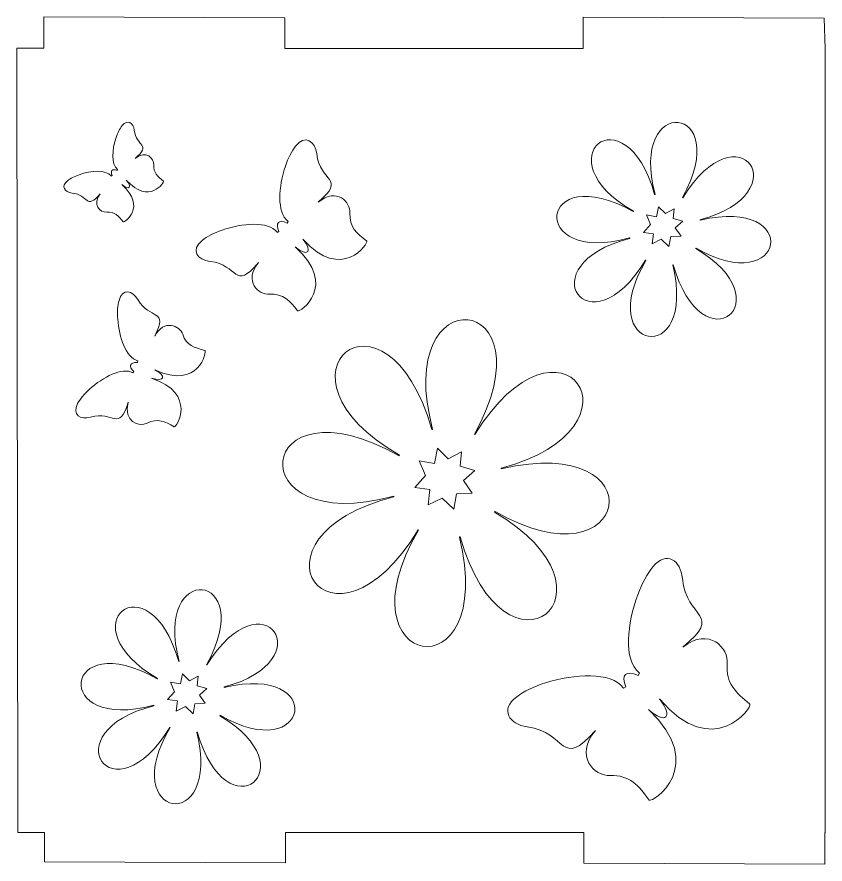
# Model space of a CAD drawing. Header units: centimetres. Extents: x -44.2 to 7.1, y -12.2 to 8.3.
# Drawn here: x -8.71 to -1, y -12.15 to -4.07 of the extents above; entities that cross this region are included whole.
import ezdxf

# ---------------------------------------------------------------- set-up
doc = ezdxf.new("R2010")
doc.units = ezdxf.units.CM
doc.header["$MEASUREMENT"] = 0
doc.layers.add('layer 1', color=7, linetype='Continuous')

msp = doc.modelspace()

# ---------------------------------------------------------------- linework, layer by layer
at = {"layer": 'layer 1', "color": 250, "lineweight": 9}
for points, knots in [([(-3.30779, -4.07278), (-3.30779, -4.07278), (-3.30907, -4.37178), (-3.30907, -4.37178), (-3.30907, -4.37178), (-3.30907, -4.37178), (-6.15711, -4.37178), (-6.15711, -4.37178), (-6.15711, -4.37178), (-6.15711, -4.37178), (-6.15587, -4.08153), (-6.15587, -4.08153), (-6.15587, -4.08153), (-6.15587, -4.08153), (-8.45585, -4.07171), (-8.45585, -4.07171), (-8.45585, -4.07171), (-8.45585, -4.07171), (-8.45714, -4.37071), (-8.45714, -4.37071), (-8.45714, -4.37071), (-8.45714, -4.37071), (-8.7138, -4.37071), (-8.7138, -4.37071), (-8.7138, -4.37071), (-8.7138, -4.37071), (-8.705, -11.85), (-8.705, -11.85), (-8.705, -11.85), (-8.705, -11.85), (-8.45056, -11.85), (-8.45056, -11.85), (-8.45056, -11.85), (-8.45056, -11.85), (-8.45177, -12.13016), (-8.45177, -12.13016), (-8.45177, -12.13016), (-8.45177, -12.13016), (-6.15178, -12.13998), (-6.15178, -12.13998), (-6.15178, -12.13998), (-6.15178, -12.13998), (-6.15178, -12.13016), (-6.15178, -12.13016), (-6.15178, -12.13016), (-6.15178, -12.13016), (-6.15054, -11.85), (-6.15054, -11.85), (-6.15054, -11.85), (-6.15054, -11.85), (-3.30245, -11.85), (-3.30245, -11.85), (-3.30245, -11.85), (-3.30245, -11.85), (-3.3037, -12.14273), (-3.3037, -12.14273), (-3.3037, -12.14273), (-3.3037, -12.14273), (-1.00372, -12.15255), (-1.00372, -12.15255), (-1.00372, -12.15255), (-1.00372, -12.15255), (-1.00372, -12.14273), (-1.00372, -12.14273), (-1.00372, -12.14273), (-1.00372, -12.14273), (-1.00245, -11.85355), (-1.00245, -11.85355), (-1.00245, -11.85355), (-1.00245, -11.85355), (-1, -11.85), (-1, -11.85), (-1, -11.85), (-1, -11.85), (-1, -5.93122), (-1, -5.93122), (-1, -5.93122), (-1, -5.93122), (-1, -4.375), (-1, -4.375), (-1, -4.375), (-1, -4.375), (-1.00782, -4.0826), (-1.00782, -4.0826), (-1.00782, -4.0826), (-1.00782, -4.0826), (-3.30779, -4.07278), (-3.30779, -4.07278)], [0, 0, 0, 0, 0.0434783, 0.0434783, 0.0434783, 0.0434783, 0.0869565, 0.0869565, 0.0869565, 0.0869565, 0.1304348, 0.1304348, 0.1304348, 0.1304348, 0.173913, 0.173913, 0.173913, 0.173913, 0.2173913, 0.2173913, 0.2173913, 0.2173913, 0.2608696, 0.2608696, 0.2608696, 0.2608696, 0.3043478, 0.3043478, 0.3043478, 0.3043478, 0.3478261, 0.3478261, 0.3478261, 0.3478261, 0.3913043, 0.3913043, 0.3913043, 0.3913043, 0.4347826, 0.4347826, 0.4347826, 0.4347826, 0.4782609, 0.4782609, 0.4782609, 0.4782609, 0.5217391, 0.5217391, 0.5217391, 0.5217391, 0.5652174, 0.5652174, 0.5652174, 0.5652174, 0.6086957, 0.6086957, 0.6086957, 0.6086957, 0.6521739, 0.6521739, 0.6521739, 0.6521739, 0.6956522, 0.6956522, 0.6956522, 0.6956522, 0.7391304, 0.7391304, 0.7391304, 0.7391304, 0.7826087, 0.7826087, 0.7826087, 0.7826087, 0.826087, 0.826087, 0.826087, 0.826087, 0.8695652, 0.8695652, 0.8695652, 0.8695652, 0.9130435, 0.9130435, 0.9130435, 0.9130435, 1, 1, 1, 1]), ([(-2.70959, -6.39351), (-3.22736, -7.26328), (-2.21206, -7.44159), (-2.45411, -6.43626), (-2.45411, -6.43626), (-2.45281, -6.43597), (-2.45152, -6.43565), (-2.45023, -6.43535), (-2.45023, -6.43535), (-2.16731, -7.42534), (-1.37805, -6.78217), (-2.23463, -6.28135), (-2.23463, -6.28135), (-2.23354, -6.27961), (-2.23248, -6.27785), (-2.23142, -6.27609), (-2.23142, -6.27609), (-1.37613, -6.77362), (-1.20332, -5.77806), (-2.19302, -6.01041), (-2.19302, -6.01041), (-2.19338, -6.00904), (-2.19372, -6.00767), (-2.19409, -6.00631), (-2.19409, -6.00631), (-1.23634, -5.75283), (-1.82156, -4.92462), (-2.35776, -5.79571), (-2.35776, -5.79571), (-2.35776, -5.79571), (-2.36097, -5.79391), (-2.36097, -5.79391), (-2.36097, -5.79391), (-1.8646, -4.89466), (-2.88209, -4.79526), (-2.62209, -5.76342), (-2.62209, -5.76342), (-2.62376, -5.76388), (-2.62543, -5.76434), (-2.6271, -5.76484), (-2.6271, -5.76484), (-2.91089, -4.76556), (-3.70955, -5.42198), (-2.82935, -5.92436), (-2.82935, -5.92436), (-2.83008, -5.92563), (-2.83082, -5.92689), (-2.83154, -5.92817), (-2.83154, -5.92817), (-3.74486, -5.41416), (-3.84751, -6.44989), (-2.86566, -6.18024), (-2.86566, -6.18024), (-2.86523, -6.18199), (-2.86476, -6.18373), (-2.86431, -6.18547), (-2.86431, -6.18547), (-3.85051, -6.43418), (-3.25376, -7.28308), (-2.71276, -6.39157), (-2.71276, -6.39157), (-2.71171, -6.39223), (-2.71064, -6.39286), (-2.70959, -6.39351)], [0, 0, 0, 0, 0.0588235, 0.0588235, 0.0588235, 0.0588235, 0.1176471, 0.1176471, 0.1176471, 0.1176471, 0.1764706, 0.1764706, 0.1764706, 0.1764706, 0.2352941, 0.2352941, 0.2352941, 0.2352941, 0.2941176, 0.2941176, 0.2941176, 0.2941176, 0.3529412, 0.3529412, 0.3529412, 0.3529412, 0.4117647, 0.4117647, 0.4117647, 0.4117647, 0.4705882, 0.4705882, 0.4705882, 0.4705882, 0.5294118, 0.5294118, 0.5294118, 0.5294118, 0.5882353, 0.5882353, 0.5882353, 0.5882353, 0.6470588, 0.6470588, 0.6470588, 0.6470588, 0.7058824, 0.7058824, 0.7058824, 0.7058824, 0.7647059, 0.7647059, 0.7647059, 0.7647059, 0.8235294, 0.8235294, 0.8235294, 0.8235294, 0.8823529, 0.8823529, 0.8823529, 0.8823529, 1, 1, 1, 1]), ([(-7.75766, -5.53743), (-7.75766, -5.53743), (-7.75231, -5.52808), (-7.75231, -5.52808), (-7.75231, -5.52808), (-7.75231, -5.52808), (-7.75383, -5.5269), (-7.75383, -5.5269), (-7.75383, -5.5269), (-7.81685, -5.47798), (-7.80618, -5.33362), (-7.76753, -5.22073), (-7.76753, -5.22073), (-7.7522, -5.17594), (-7.73246, -5.13615), (-7.71115, -5.10926), (-7.71115, -5.10926), (-7.65864, -5.04298), (-7.60201, -5.08163), (-7.59373, -5.15255), (-7.59373, -5.15255), (-7.57517, -5.31145), (-7.42502, -5.2843), (-7.58507, -5.42176), (-7.58507, -5.42176), (-7.48124, -5.3363), (-7.40422, -5.42279), (-7.40832, -5.48163), (-7.40832, -5.48163), (-7.41373, -5.55912), (-7.36997, -5.59499), (-7.31526, -5.63748), (-7.31526, -5.63748), (-7.30178, -5.64795), (-7.45331, -5.86917), (-7.67049, -5.62757), (-7.67049, -5.62757), (-7.61319, -5.69578), (-7.64253, -5.72874), (-7.71299, -5.67055), (-7.71299, -5.67055), (-7.46958, -5.8857), (-7.68954, -6.03908), (-7.70012, -6.02568), (-7.70012, -6.02568), (-7.74306, -5.97133), (-7.77929, -5.92787), (-7.85673, -5.93393), (-7.85673, -5.93393), (-7.91554, -5.93852), (-8.00267, -5.86222), (-7.91808, -5.75769), (-7.91808, -5.75769), (-8.0542, -5.91887), (-8.0283, -5.76851), (-8.18735, -5.75127), (-8.18735, -5.75127), (-8.25834, -5.74358), (-8.29746, -5.68728), (-8.23162, -5.63421), (-8.23162, -5.63421), (-8.20491, -5.61269), (-8.16528, -5.59261), (-8.12063, -5.5769), (-8.12063, -5.5769), (-8.00806, -5.53731), (-7.8638, -5.52545), (-7.81435, -5.58806), (-7.81435, -5.58806), (-7.81435, -5.58806), (-7.81316, -5.58956), (-7.81316, -5.58956), (-7.81316, -5.58956), (-7.81316, -5.58956), (-7.80385, -5.58414), (-7.80385, -5.58414), (-7.80385, -5.58414), (-7.82518, -5.53742), (-7.80595, -5.51587), (-7.75766, -5.53743)], [0, 0, 0, 0, 0.047619, 0.047619, 0.047619, 0.047619, 0.0952381, 0.0952381, 0.0952381, 0.0952381, 0.1428571, 0.1428571, 0.1428571, 0.1428571, 0.1904762, 0.1904762, 0.1904762, 0.1904762, 0.2380952, 0.2380952, 0.2380952, 0.2380952, 0.2857143, 0.2857143, 0.2857143, 0.2857143, 0.3333333, 0.3333333, 0.3333333, 0.3333333, 0.3809524, 0.3809524, 0.3809524, 0.3809524, 0.4285714, 0.4285714, 0.4285714, 0.4285714, 0.4761905, 0.4761905, 0.4761905, 0.4761905, 0.5238095, 0.5238095, 0.5238095, 0.5238095, 0.5714286, 0.5714286, 0.5714286, 0.5714286, 0.6190476, 0.6190476, 0.6190476, 0.6190476, 0.6666667, 0.6666667, 0.6666667, 0.6666667, 0.7142857, 0.7142857, 0.7142857, 0.7142857, 0.7619048, 0.7619048, 0.7619048, 0.7619048, 0.8095238, 0.8095238, 0.8095238, 0.8095238, 0.8571429, 0.8571429, 0.8571429, 0.8571429, 0.9047619, 0.9047619, 0.9047619, 0.9047619, 1, 1, 1, 1]), ([(-6.13374, -6.03771), (-6.13374, -6.03771), (-6.12458, -6.02168), (-6.12458, -6.02168), (-6.12458, -6.02168), (-6.12458, -6.02168), (-6.12717, -6.01967), (-6.12717, -6.01967), (-6.12717, -6.01967), (-6.23521, -5.93578), (-6.21693, -5.68832), (-6.15067, -5.49478), (-6.15067, -5.49478), (-6.12438, -5.418), (-6.09053, -5.34978), (-6.05401, -5.30368), (-6.05401, -5.30368), (-5.96399, -5.19005), (-5.86691, -5.25632), (-5.85271, -5.3779), (-5.85271, -5.3779), (-5.82089, -5.6503), (-5.56349, -5.60376), (-5.83786, -5.83941), (-5.83786, -5.83941), (-5.65987, -5.69291), (-5.52782, -5.84119), (-5.53486, -5.94206), (-5.53486, -5.94206), (-5.54413, -6.0749), (-5.4691, -6.13639), (-5.37531, -6.20923), (-5.37531, -6.20923), (-5.3522, -6.22718), (-5.61198, -6.60643), (-5.98431, -6.19224), (-5.98431, -6.19224), (-5.88608, -6.30917), (-5.93637, -6.36568), (-6.05717, -6.26592), (-6.05717, -6.26592), (-5.63988, -6.63477), (-6.01695, -6.89771), (-6.03509, -6.87475), (-6.03509, -6.87475), (-6.10872, -6.78157), (-6.17083, -6.70706), (-6.30359, -6.71744), (-6.30359, -6.71744), (-6.4044, -6.72532), (-6.55377, -6.59451), (-6.40876, -6.4153), (-6.40876, -6.4153), (-6.64211, -6.69163), (-6.59772, -6.43386), (-6.87038, -6.40431), (-6.87038, -6.40431), (-6.99207, -6.39112), (-7.05915, -6.2946), (-6.94628, -6.20363), (-6.94628, -6.20363), (-6.90048, -6.16672), (-6.83255, -6.13231), (-6.75599, -6.10538), (-6.75599, -6.10538), (-6.56301, -6.03751), (-6.3157, -6.01716), (-6.23092, -6.1245), (-6.23092, -6.1245), (-6.23092, -6.1245), (-6.22889, -6.12708), (-6.22889, -6.12708), (-6.22889, -6.12708), (-6.22889, -6.12708), (-6.21294, -6.11778), (-6.21294, -6.11778), (-6.21294, -6.11778), (-6.24949, -6.03769), (-6.21652, -6.00075), (-6.13374, -6.03771)], [0, 0, 0, 0, 0.047619, 0.047619, 0.047619, 0.047619, 0.0952381, 0.0952381, 0.0952381, 0.0952381, 0.1428571, 0.1428571, 0.1428571, 0.1428571, 0.1904762, 0.1904762, 0.1904762, 0.1904762, 0.2380952, 0.2380952, 0.2380952, 0.2380952, 0.2857143, 0.2857143, 0.2857143, 0.2857143, 0.3333333, 0.3333333, 0.3333333, 0.3333333, 0.3809524, 0.3809524, 0.3809524, 0.3809524, 0.4285714, 0.4285714, 0.4285714, 0.4285714, 0.4761905, 0.4761905, 0.4761905, 0.4761905, 0.5238095, 0.5238095, 0.5238095, 0.5238095, 0.5714286, 0.5714286, 0.5714286, 0.5714286, 0.6190476, 0.6190476, 0.6190476, 0.6190476, 0.6666667, 0.6666667, 0.6666667, 0.6666667, 0.7142857, 0.7142857, 0.7142857, 0.7142857, 0.7619048, 0.7619048, 0.7619048, 0.7619048, 0.8095238, 0.8095238, 0.8095238, 0.8095238, 0.8571429, 0.8571429, 0.8571429, 0.8571429, 0.9047619, 0.9047619, 0.9047619, 0.9047619, 1, 1, 1, 1]), ([(-2.47265, -6.16573), (-2.47265, -6.16573), (-2.49007, -6.2621), (-2.49007, -6.2621), (-2.49007, -6.2621), (-2.49007, -6.2621), (-2.56316, -6.19292), (-2.56316, -6.19292), (-2.56316, -6.19292), (-2.56316, -6.19292), (-2.65097, -6.23611), (-2.65097, -6.23611), (-2.65097, -6.23611), (-2.65097, -6.23611), (-2.63919, -6.13999), (-2.63919, -6.13999), (-2.63919, -6.13999), (-2.63919, -6.13999), (-2.7331, -6.12711), (-2.7331, -6.12711), (-2.7331, -6.12711), (-2.7331, -6.12711), (-2.6673, -6.05139), (-2.6673, -6.05139), (-2.6673, -6.05139), (-2.6673, -6.05139), (-2.70565, -5.95968), (-2.70565, -5.95968), (-2.70565, -5.95968), (-2.70565, -5.95968), (-2.61006, -5.97738), (-2.61006, -5.97738), (-2.61006, -5.97738), (-2.61006, -5.97738), (-2.59148, -5.88184), (-2.59148, -5.88184), (-2.59148, -5.88184), (-2.59148, -5.88184), (-2.52422, -5.9472), (-2.52422, -5.9472), (-2.52422, -5.9472), (-2.52422, -5.9472), (-2.44176, -5.90308), (-2.44176, -5.90308), (-2.44176, -5.90308), (-2.44176, -5.90308), (-2.44979, -5.99427), (-2.44979, -5.99427), (-2.44979, -5.99427), (-2.44979, -5.99427), (-2.35763, -6.0213), (-2.35763, -6.0213), (-2.35763, -6.0213), (-2.35763, -6.0213), (-2.43002, -6.08307), (-2.43002, -6.08307), (-2.43002, -6.08307), (-2.43002, -6.08307), (-2.3741, -6.16214), (-2.3741, -6.16214), (-2.3741, -6.16214), (-2.3741, -6.16214), (-2.47265, -6.16573), (-2.47265, -6.16573)], [0, 0, 0, 0, 0.0588235, 0.0588235, 0.0588235, 0.0588235, 0.1176471, 0.1176471, 0.1176471, 0.1176471, 0.1764706, 0.1764706, 0.1764706, 0.1764706, 0.2352941, 0.2352941, 0.2352941, 0.2352941, 0.2941176, 0.2941176, 0.2941176, 0.2941176, 0.3529412, 0.3529412, 0.3529412, 0.3529412, 0.4117647, 0.4117647, 0.4117647, 0.4117647, 0.4705882, 0.4705882, 0.4705882, 0.4705882, 0.5294118, 0.5294118, 0.5294118, 0.5294118, 0.5882353, 0.5882353, 0.5882353, 0.5882353, 0.6470588, 0.6470588, 0.6470588, 0.6470588, 0.7058824, 0.7058824, 0.7058824, 0.7058824, 0.7647059, 0.7647059, 0.7647059, 0.7647059, 0.8235294, 0.8235294, 0.8235294, 0.8235294, 0.8823529, 0.8823529, 0.8823529, 0.8823529, 1, 1, 1, 1]), ([(-4.87923, -8.9677), (-5.66968, -10.29555), (-4.11967, -10.56777), (-4.4892, -9.03296), (-4.4892, -9.03296), (-4.48722, -9.03253), (-4.48525, -9.03204), (-4.48328, -9.03158), (-4.48328, -9.03158), (-4.05135, -10.54295), (-2.84643, -9.56106), (-4.15412, -8.79647), (-4.15412, -8.79647), (-4.15246, -8.79382), (-4.15085, -8.79114), (-4.14923, -8.78845), (-4.14923, -8.78845), (-2.8435, -9.54801), (-2.57968, -8.02813), (-4.09061, -8.38285), (-4.09061, -8.38285), (-4.09115, -8.38076), (-4.09168, -8.37867), (-4.09225, -8.37659), (-4.09225, -8.37659), (-2.63008, -7.98961), (-3.52352, -6.72521), (-4.34211, -8.05507), (-4.34211, -8.05507), (-4.34211, -8.05507), (-4.34701, -8.05232), (-4.34701, -8.05232), (-4.34701, -8.05232), (-3.58923, -6.67948), (-5.14257, -6.52773), (-4.74565, -8.00577), (-4.74565, -8.00577), (-4.74819, -8.00648), (-4.75075, -8.00719), (-4.75329, -8.00794), (-4.75329, -8.00794), (-5.18654, -6.48239), (-6.40582, -7.48451), (-5.06206, -8.25148), (-5.06206, -8.25148), (-5.06317, -8.25342), (-5.06431, -8.25534), (-5.0654, -8.2573), (-5.0654, -8.2573), (-6.45973, -7.47258), (-6.61644, -9.05378), (-5.11749, -8.64211), (-5.11749, -8.64211), (-5.11683, -8.64479), (-5.11613, -8.64744), (-5.11543, -8.6501), (-5.11543, -8.6501), (-6.62102, -9.02979), (-5.70999, -10.32577), (-4.88407, -8.96474), (-4.88407, -8.96474), (-4.88247, -8.96575), (-4.88084, -8.96671), (-4.87923, -8.9677)], [0, 0, 0, 0, 0.0588235, 0.0588235, 0.0588235, 0.0588235, 0.1176471, 0.1176471, 0.1176471, 0.1176471, 0.1764706, 0.1764706, 0.1764706, 0.1764706, 0.2352941, 0.2352941, 0.2352941, 0.2352941, 0.2941176, 0.2941176, 0.2941176, 0.2941176, 0.3529412, 0.3529412, 0.3529412, 0.3529412, 0.4117647, 0.4117647, 0.4117647, 0.4117647, 0.4705882, 0.4705882, 0.4705882, 0.4705882, 0.5294118, 0.5294118, 0.5294118, 0.5294118, 0.5882353, 0.5882353, 0.5882353, 0.5882353, 0.6470588, 0.6470588, 0.6470588, 0.6470588, 0.7058824, 0.7058824, 0.7058824, 0.7058824, 0.7647059, 0.7647059, 0.7647059, 0.7647059, 0.8235294, 0.8235294, 0.8235294, 0.8235294, 0.8823529, 0.8823529, 0.8823529, 0.8823529, 1, 1, 1, 1]), ([(-7.56206, -7.36751), (-7.56206, -7.36751), (-7.56021, -7.35217), (-7.56021, -7.35217), (-7.56021, -7.35217), (-7.56021, -7.35217), (-7.56286, -7.35147), (-7.56286, -7.35147), (-7.56286, -7.35147), (-7.67342, -7.32198), (-7.73986, -7.12531), (-7.75177, -6.95459), (-7.75177, -6.95459), (-7.7565, -6.88687), (-7.75261, -6.82327), (-7.73947, -6.77586), (-7.73947, -6.77586), (-7.70706, -6.659), (-7.61068, -6.67848), (-7.56017, -6.76756), (-7.56017, -6.76756), (-7.44701, -6.96714), (-7.26378, -6.84752), (-7.39855, -7.1184), (-7.39855, -7.1184), (-7.30905, -6.94758), (-7.15903, -7.01889), (-7.13163, -7.09892), (-7.13163, -7.09892), (-7.09555, -7.20431), (-7.01772, -7.22728), (-6.92174, -7.2529), (-6.92174, -7.2529), (-6.89809, -7.25922), (-6.97489, -7.63603), (-7.39661, -7.43797), (-7.39661, -7.43797), (-7.28285, -7.49613), (-7.30322, -7.55605), (-7.42878, -7.51847), (-7.42878, -7.51847), (-6.98716, -7.66695), (-7.19221, -7.99229), (-7.21366, -7.9805), (-7.21366, -7.9805), (-7.30072, -7.93265), (-7.37283, -7.89543), (-7.47177, -7.94663), (-7.47177, -7.94663), (-7.5469, -7.98551), (-7.70458, -7.93331), (-7.65114, -7.74801), (-7.65114, -7.74801), (-7.74106, -8.0369), (-7.79073, -7.82379), (-8.01048, -7.88975), (-8.01048, -7.88975), (-8.10856, -7.91918), (-8.19166, -7.86662), (-8.13427, -7.75978), (-8.13427, -7.75978), (-8.11099, -7.71644), (-8.06983, -7.66781), (-8.01959, -7.62215), (-8.01959, -7.62215), (-7.89295, -7.50704), (-7.70898, -7.41089), (-7.60871, -7.46602), (-7.60871, -7.46602), (-7.60871, -7.46602), (-7.60631, -7.46734), (-7.60631, -7.46734), (-7.60631, -7.46734), (-7.60631, -7.46734), (-7.59704, -7.45499), (-7.59704, -7.45499), (-7.59704, -7.45499), (-7.65127, -7.40516), (-7.63788, -7.36596), (-7.56206, -7.36751)], [0, 0, 0, 0, 0.047619, 0.047619, 0.047619, 0.047619, 0.0952381, 0.0952381, 0.0952381, 0.0952381, 0.1428571, 0.1428571, 0.1428571, 0.1428571, 0.1904762, 0.1904762, 0.1904762, 0.1904762, 0.2380952, 0.2380952, 0.2380952, 0.2380952, 0.2857143, 0.2857143, 0.2857143, 0.2857143, 0.3333333, 0.3333333, 0.3333333, 0.3333333, 0.3809524, 0.3809524, 0.3809524, 0.3809524, 0.4285714, 0.4285714, 0.4285714, 0.4285714, 0.4761905, 0.4761905, 0.4761905, 0.4761905, 0.5238095, 0.5238095, 0.5238095, 0.5238095, 0.5714286, 0.5714286, 0.5714286, 0.5714286, 0.6190476, 0.6190476, 0.6190476, 0.6190476, 0.6666667, 0.6666667, 0.6666667, 0.6666667, 0.7142857, 0.7142857, 0.7142857, 0.7142857, 0.7619048, 0.7619048, 0.7619048, 0.7619048, 0.8095238, 0.8095238, 0.8095238, 0.8095238, 0.8571429, 0.8571429, 0.8571429, 0.8571429, 0.9047619, 0.9047619, 0.9047619, 0.9047619, 1, 1, 1, 1]), ([(-4.5175, -8.61997), (-4.5175, -8.61997), (-4.54409, -8.76709), (-4.54409, -8.76709), (-4.54409, -8.76709), (-4.54409, -8.76709), (-4.65569, -8.66147), (-4.65569, -8.66147), (-4.65569, -8.66147), (-4.65569, -8.66147), (-4.78975, -8.72741), (-4.78975, -8.72741), (-4.78975, -8.72741), (-4.78975, -8.72741), (-4.77176, -8.58067), (-4.77176, -8.58067), (-4.77176, -8.58067), (-4.77176, -8.58067), (-4.91512, -8.56101), (-4.91512, -8.56101), (-4.91512, -8.56101), (-4.91512, -8.56101), (-4.81467, -8.44541), (-4.81467, -8.44541), (-4.81467, -8.44541), (-4.81467, -8.44541), (-4.87322, -8.3054), (-4.87322, -8.3054), (-4.87322, -8.3054), (-4.87322, -8.3054), (-4.72728, -8.33242), (-4.72728, -8.33242), (-4.72728, -8.33242), (-4.72728, -8.33242), (-4.69892, -8.18656), (-4.69892, -8.18656), (-4.69892, -8.18656), (-4.69892, -8.18656), (-4.59624, -8.28634), (-4.59624, -8.28634), (-4.59624, -8.28634), (-4.59624, -8.28634), (-4.47035, -8.21899), (-4.47035, -8.21899), (-4.47035, -8.21899), (-4.47035, -8.21899), (-4.4826, -8.3582), (-4.4826, -8.3582), (-4.4826, -8.3582), (-4.4826, -8.3582), (-4.34191, -8.39947), (-4.34191, -8.39947), (-4.34191, -8.39947), (-4.34191, -8.39947), (-4.45242, -8.49376), (-4.45242, -8.49376), (-4.45242, -8.49376), (-4.45242, -8.49376), (-4.36705, -8.61449), (-4.36705, -8.61449), (-4.36705, -8.61449), (-4.36705, -8.61449), (-4.5175, -8.61997), (-4.5175, -8.61997)], [0, 0, 0, 0, 0.0588235, 0.0588235, 0.0588235, 0.0588235, 0.1176471, 0.1176471, 0.1176471, 0.1176471, 0.1764706, 0.1764706, 0.1764706, 0.1764706, 0.2352941, 0.2352941, 0.2352941, 0.2352941, 0.2941176, 0.2941176, 0.2941176, 0.2941176, 0.3529412, 0.3529412, 0.3529412, 0.3529412, 0.4117647, 0.4117647, 0.4117647, 0.4117647, 0.4705882, 0.4705882, 0.4705882, 0.4705882, 0.5294118, 0.5294118, 0.5294118, 0.5294118, 0.5882353, 0.5882353, 0.5882353, 0.5882353, 0.6470588, 0.6470588, 0.6470588, 0.6470588, 0.7058824, 0.7058824, 0.7058824, 0.7058824, 0.7647059, 0.7647059, 0.7647059, 0.7647059, 0.8235294, 0.8235294, 0.8235294, 0.8235294, 0.8823529, 0.8823529, 0.8823529, 0.8823529, 1, 1, 1, 1]), ([(-2.78553, -10.35313), (-2.78553, -10.35313), (-2.77192, -10.33079), (-2.77192, -10.33079), (-2.77192, -10.33079), (-2.77192, -10.33079), (-2.77551, -10.32783), (-2.77551, -10.32783), (-2.77551, -10.32783), (-2.92522, -10.20477), (-2.88957, -9.85499), (-2.78808, -9.58349), (-2.78808, -9.58349), (-2.74782, -9.47579), (-2.69719, -9.38049), (-2.64365, -9.31665), (-2.64365, -9.31665), (-2.51166, -9.15926), (-2.37678, -9.25695), (-2.36146, -9.42971), (-2.36146, -9.42971), (-2.32714, -9.81678), (-1.96074, -9.76102), (-2.35864, -10.08394), (-2.35864, -10.08394), (-2.10077, -9.88347), (-1.91959, -10.09869), (-1.93354, -10.24128), (-1.93354, -10.24128), (-1.95191, -10.42907), (-1.84808, -10.51911), (-1.71812, -10.62598), (-1.71812, -10.62598), (-1.68609, -10.65231), (-2.06899, -11.17921), (-2.57998, -10.57789), (-2.57998, -10.57789), (-2.44547, -10.74738), (-2.51893, -10.82544), (-2.68608, -10.67937), (-2.68608, -10.67937), (-2.10962, -11.21825), (-2.65405, -11.57578), (-2.67884, -11.54254), (-2.67884, -11.54254), (-2.77944, -11.40767), (-2.86446, -11.29969), (-3.05291, -11.30915), (-3.05291, -11.30915), (-3.196, -11.31633), (-3.4024, -11.12517), (-3.18995, -10.87708), (-3.18995, -10.87708), (-3.53134, -11.25924), (-3.45831, -10.8959), (-3.84332, -10.84329), (-3.84332, -10.84329), (-4.01516, -10.81981), (-4.10635, -10.68046), (-3.94289, -10.55607), (-3.94289, -10.55607), (-3.87658, -10.50561), (-3.779, -10.45955), (-3.66951, -10.42443), (-3.66951, -10.42443), (-3.39351, -10.33591), (-3.04244, -10.31685), (-2.9266, -10.47222), (-2.9266, -10.47222), (-2.9266, -10.47222), (-2.92382, -10.47595), (-2.92382, -10.47595), (-2.92382, -10.47595), (-2.92382, -10.47595), (-2.90086, -10.46341), (-2.90086, -10.46341), (-2.90086, -10.46341), (-2.94947, -10.34854), (-2.90131, -10.29752), (-2.78553, -10.35313)], [0, 0, 0, 0, 0.047619, 0.047619, 0.047619, 0.047619, 0.0952381, 0.0952381, 0.0952381, 0.0952381, 0.1428571, 0.1428571, 0.1428571, 0.1428571, 0.1904762, 0.1904762, 0.1904762, 0.1904762, 0.2380952, 0.2380952, 0.2380952, 0.2380952, 0.2857143, 0.2857143, 0.2857143, 0.2857143, 0.3333333, 0.3333333, 0.3333333, 0.3333333, 0.3809524, 0.3809524, 0.3809524, 0.3809524, 0.4285714, 0.4285714, 0.4285714, 0.4285714, 0.4761905, 0.4761905, 0.4761905, 0.4761905, 0.5238095, 0.5238095, 0.5238095, 0.5238095, 0.5714286, 0.5714286, 0.5714286, 0.5714286, 0.6190476, 0.6190476, 0.6190476, 0.6190476, 0.6666667, 0.6666667, 0.6666667, 0.6666667, 0.7142857, 0.7142857, 0.7142857, 0.7142857, 0.7619048, 0.7619048, 0.7619048, 0.7619048, 0.8095238, 0.8095238, 0.8095238, 0.8095238, 0.8571429, 0.8571429, 0.8571429, 0.8571429, 0.9047619, 0.9047619, 0.9047619, 0.9047619, 1, 1, 1, 1]), ([(-7.25171, -10.85056), (-7.76948, -11.72034), (-6.75418, -11.89864), (-6.99624, -10.89331), (-6.99624, -10.89331), (-6.99494, -10.89302), (-6.99365, -10.8927), (-6.99235, -10.8924), (-6.99235, -10.8924), (-6.70943, -11.88239), (-5.92018, -11.23922), (-6.77675, -10.7384), (-6.77675, -10.7384), (-6.77566, -10.73666), (-6.7746, -10.7349), (-6.77354, -10.73314), (-6.77354, -10.73314), (-5.91826, -11.23068), (-5.74545, -10.23512), (-6.73515, -10.46746), (-6.73515, -10.46746), (-6.7355, -10.46609), (-6.73585, -10.46472), (-6.73622, -10.46336), (-6.73622, -10.46336), (-5.77846, -10.20988), (-6.36369, -9.38167), (-6.89989, -10.25276), (-6.89989, -10.25276), (-6.89989, -10.25276), (-6.9031, -10.25096), (-6.9031, -10.25096), (-6.9031, -10.25096), (-6.40673, -9.35171), (-7.42421, -9.25231), (-7.16421, -10.22047), (-7.16421, -10.22047), (-7.16588, -10.22093), (-7.16756, -10.2214), (-7.16922, -10.22189), (-7.16922, -10.22189), (-7.45301, -9.22261), (-8.25167, -9.87903), (-7.37147, -10.38141), (-7.37147, -10.38141), (-7.3722, -10.38268), (-7.37295, -10.38394), (-7.37366, -10.38522), (-7.37366, -10.38522), (-8.28699, -9.87121), (-8.38963, -10.90694), (-7.40778, -10.63729), (-7.40778, -10.63729), (-7.40735, -10.63904), (-7.40689, -10.64078), (-7.40643, -10.64252), (-7.40643, -10.64252), (-8.39264, -10.89123), (-7.79589, -11.74013), (-7.25489, -10.84862), (-7.25489, -10.84862), (-7.25384, -10.84928), (-7.25277, -10.84991), (-7.25171, -10.85056)], [0, 0, 0, 0, 0.0588235, 0.0588235, 0.0588235, 0.0588235, 0.1176471, 0.1176471, 0.1176471, 0.1176471, 0.1764706, 0.1764706, 0.1764706, 0.1764706, 0.2352941, 0.2352941, 0.2352941, 0.2352941, 0.2941176, 0.2941176, 0.2941176, 0.2941176, 0.3529412, 0.3529412, 0.3529412, 0.3529412, 0.4117647, 0.4117647, 0.4117647, 0.4117647, 0.4705882, 0.4705882, 0.4705882, 0.4705882, 0.5294118, 0.5294118, 0.5294118, 0.5294118, 0.5882353, 0.5882353, 0.5882353, 0.5882353, 0.6470588, 0.6470588, 0.6470588, 0.6470588, 0.7058824, 0.7058824, 0.7058824, 0.7058824, 0.7647059, 0.7647059, 0.7647059, 0.7647059, 0.8235294, 0.8235294, 0.8235294, 0.8235294, 0.8823529, 0.8823529, 0.8823529, 0.8823529, 1, 1, 1, 1]), ([(-7.01477, -10.62278), (-7.01477, -10.62278), (-7.03219, -10.71915), (-7.03219, -10.71915), (-7.03219, -10.71915), (-7.03219, -10.71915), (-7.10529, -10.64997), (-7.10529, -10.64997), (-7.10529, -10.64997), (-7.10529, -10.64997), (-7.1931, -10.69316), (-7.1931, -10.69316), (-7.1931, -10.69316), (-7.1931, -10.69316), (-7.18132, -10.59704), (-7.18132, -10.59704), (-7.18132, -10.59704), (-7.18132, -10.59704), (-7.27522, -10.58416), (-7.27522, -10.58416), (-7.27522, -10.58416), (-7.27522, -10.58416), (-7.20943, -10.50844), (-7.20943, -10.50844), (-7.20943, -10.50844), (-7.20943, -10.50844), (-7.24778, -10.41673), (-7.24778, -10.41673), (-7.24778, -10.41673), (-7.24778, -10.41673), (-7.15218, -10.43443), (-7.15218, -10.43443), (-7.15218, -10.43443), (-7.15218, -10.43443), (-7.13361, -10.33889), (-7.13361, -10.33889), (-7.13361, -10.33889), (-7.13361, -10.33889), (-7.06635, -10.40425), (-7.06635, -10.40425), (-7.06635, -10.40425), (-7.06635, -10.40425), (-6.98388, -10.36013), (-6.98388, -10.36013), (-6.98388, -10.36013), (-6.98388, -10.36013), (-6.99191, -10.45132), (-6.99191, -10.45132), (-6.99191, -10.45132), (-6.99191, -10.45132), (-6.89976, -10.47835), (-6.89976, -10.47835), (-6.89976, -10.47835), (-6.89976, -10.47835), (-6.97214, -10.54012), (-6.97214, -10.54012), (-6.97214, -10.54012), (-6.97214, -10.54012), (-6.91623, -10.61919), (-6.91623, -10.61919), (-6.91623, -10.61919), (-6.91623, -10.61919), (-7.01477, -10.62278), (-7.01477, -10.62278)], [0, 0, 0, 0, 0.0588235, 0.0588235, 0.0588235, 0.0588235, 0.1176471, 0.1176471, 0.1176471, 0.1176471, 0.1764706, 0.1764706, 0.1764706, 0.1764706, 0.2352941, 0.2352941, 0.2352941, 0.2352941, 0.2941176, 0.2941176, 0.2941176, 0.2941176, 0.3529412, 0.3529412, 0.3529412, 0.3529412, 0.4117647, 0.4117647, 0.4117647, 0.4117647, 0.4705882, 0.4705882, 0.4705882, 0.4705882, 0.5294118, 0.5294118, 0.5294118, 0.5294118, 0.5882353, 0.5882353, 0.5882353, 0.5882353, 0.6470588, 0.6470588, 0.6470588, 0.6470588, 0.7058824, 0.7058824, 0.7058824, 0.7058824, 0.7647059, 0.7647059, 0.7647059, 0.7647059, 0.8235294, 0.8235294, 0.8235294, 0.8235294, 0.8823529, 0.8823529, 0.8823529, 0.8823529, 1, 1, 1, 1])]:
    msp.add_open_spline(points, degree=3, knots=knots, dxfattribs=at)

doc.saveas('drawing.dxf')
